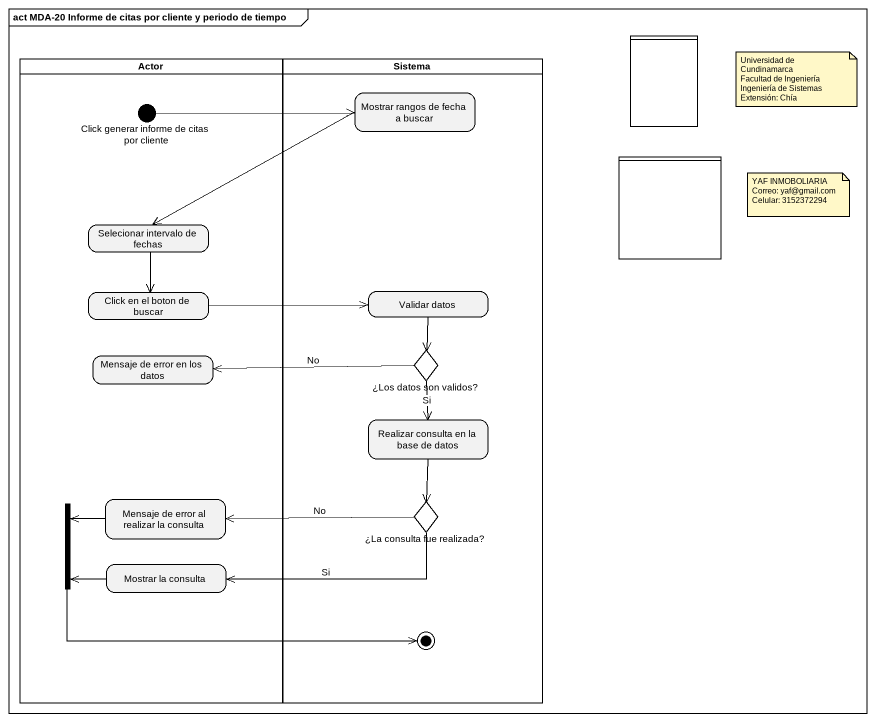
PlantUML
@startuml
mainframe act MDA-20 Informe de citas por cliente y periodo de tiempo
hide empty description
state " " as lane1 <<partition>>
state "Actor" as Actor_ <<partition>> {
  state "Click generar informe de citas por cliente" as Click_generar_informe_de <<start>>
  state "Selecionar intervalo de fechas" as Selecionar_intervalo_de
  state "Click en el boton de buscar" as Click_en_el_boton_de_buscar
  state "Mensaje de error en los datos" as Mensaje_de_error_en_los
  state fork1 <<join>>
  state "Mensaje de error al realizar la consulta" as Mensaje_de_error_al
  state "Mostrar la consulta" as Mostrar_la_consulta
}
state Sistema <<partition>> {
  state "Mostrar rangos de fecha a buscar" as Mostrar_rangos_de_fecha_a
  state "Validar datos" as Validar_datos
  state "¿Los datos son validos?" as Los_datos_son_validos <<choice>>
  state "Realizar consulta en la base de datos" as Realizar_consulta_en_la
  state "¿La consulta fue realizada?" as La_consulta_fue_realizada <<choice>>
  state final1 <<end>>
}
state " " as lane2 <<partition>>
Click_generar_informe_de -right-> Mostrar_rangos_de_fecha_a
Mostrar_rangos_de_fecha_a -left-> Selecionar_intervalo_de
Selecionar_intervalo_de --> Click_en_el_boton_de_buscar
Click_en_el_boton_de_buscar -right-> Validar_datos
Validar_datos --> Los_datos_son_validos
Los_datos_son_validos -left-> Mensaje_de_error_en_los : No
Los_datos_son_validos --> Realizar_consulta_en_la : Si
Realizar_consulta_en_la --> La_consulta_fue_realizada
fork1 -right-> final1
Mensaje_de_error_al -left-> fork1
La_consulta_fue_realizada -left-> Mensaje_de_error_al : No
La_consulta_fue_realizada -left-> Mostrar_la_consulta : Si
Mostrar_la_consulta -left-> fork1
note as N1
  Universidad de Cundinamarca
  Facultad de Ingeniería
  Ingeniería de Sistemas
  Extensión: Chía
end note
note as N2
  YAF INMOBOLIARIA
  Correo: yaf@gmail.com
  Celular: 3152372294
end note
@enduml
